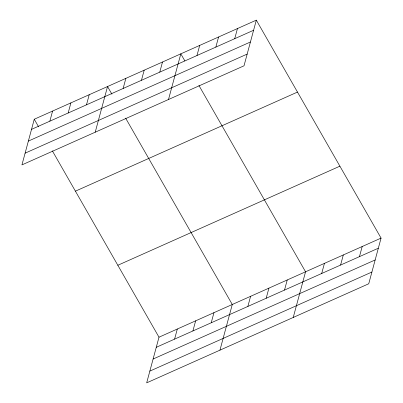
<?xml version="1.0" encoding="UTF-8"?>
<svg xmlns="http://www.w3.org/2000/svg" width="403" height="403" viewBox="0 0 403 403"><rect width="100%" height="100%" fill="white"/><g stroke="black" fill="none" stroke-linecap="round" stroke-linejoin="round"><path stroke-width="0.6" d="M34.26 119.238L21.938 164.898L244.006 65.81L256.323 20.15L34.26 119.238L38.623 126.864M49.851 121.177L52.581 111.062M68.172 113.001L70.898 102.891M86.489 104.83L89.219 94.715M95.219 132.199L107.541 86.539L111.908 94.166M123.132 88.479L125.862 78.363M141.453 80.303L144.183 70.187M159.774 72.132L162.5 62.017M168.504 99.501L180.821 53.841L184.876 60.924M196.971 55.533L199.697 45.418M215.847 47.111L218.572 36.995M234.722 38.688L237.448 28.573M52.345 150.843L158.994 337.19L146.677 382.85L368.74 283.762L381.062 238.102L256.323 20.15M174.585 339.13L177.315 329.014M192.906 330.954L195.636 320.838M211.227 322.778L213.958 312.663M219.957 350.152L232.279 304.492L125.625 118.144M247.87 306.431L250.595 296.316M266.187 298.255L268.917 288.14M284.508 290.079L287.238 279.964M293.238 317.453L305.56 271.788L198.911 85.441M321.705 273.481L324.435 263.371M340.58 265.058L343.311 254.948M359.456 256.635L362.186 246.525M31.53 129.353L253.598 30.265M28.366 141.085L250.429 41.993M25.102 153.17L247.17 54.083M75.421 191.163L297.49 92.075M117.832 265.265L339.9 166.177M158.994 337.19L381.062 238.102M156.268 347.305L378.331 248.218M153.1 359.033L375.168 259.945M149.84 371.118L371.909 272.03"/></g></svg>
